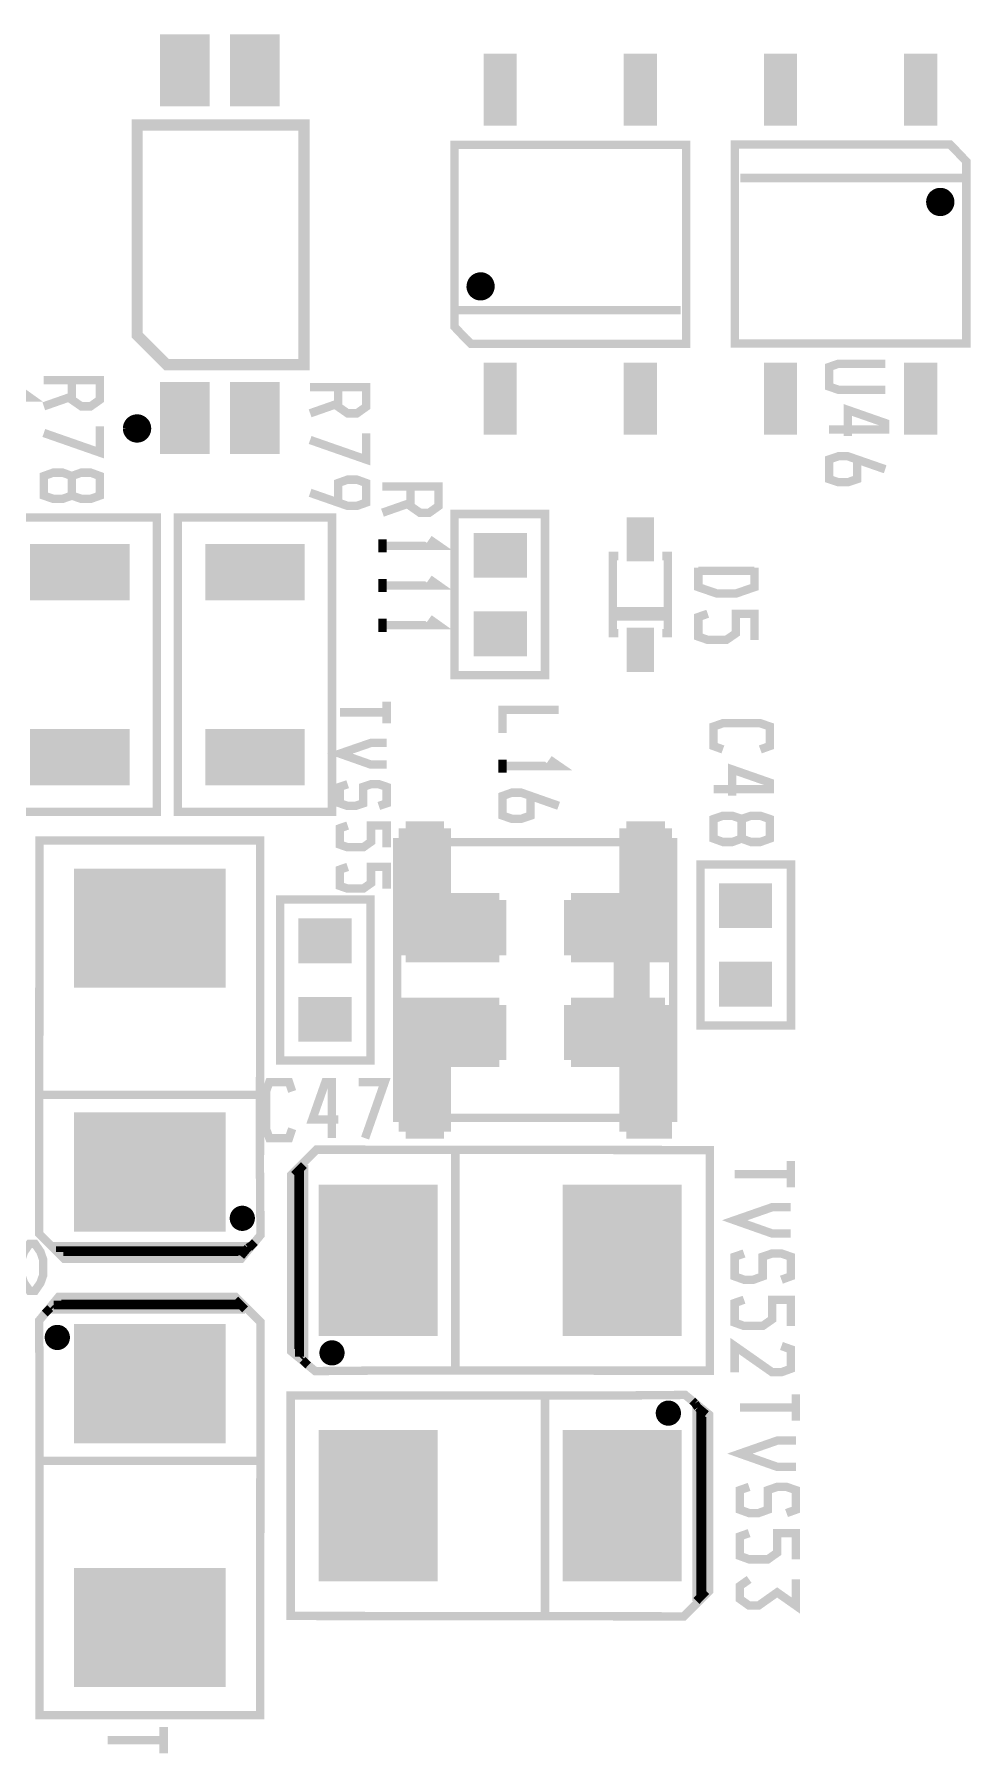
# Model space of a CAD drawing. Extents: x -8 to 204, y 99 to 321.
# Drawn here: x 155.87 to 172.83, y 251.22 to 282.44 of the extents above; entities that cross this region are included whole.
import ezdxf

# ---------------------------------------------------------------- set-up
doc = ezdxf.new("R2010")
doc.units = 0
doc.header["$MEASUREMENT"] = 0
doc.layers.get('0').update_dxf_attribs({"linetype": 'CONTINUOUS'})
doc.layers.add('22-301-0_SMT', color=8, linetype='CONTINUOUS')
doc.layers.add('22-301-0_SST', color=255, linetype='CONTINUOUS')

# ---------------------------------------------------------------- blocks, each defined once
blk = doc.blocks.new('RECTANGLE_6')
blk.add_solid([(0.4826, 0.4064), (0.4826, -0.4064), (-0.4826, 0.4064), (-0.4826, -0.4064)])
blk = doc.blocks.new('RECTANGLE_10')
blk.add_solid([(0.9017, 0.508), (0.9017, -0.508), (-0.9017, 0.508), (-0.9017, -0.508)])
blk = doc.blocks.new('RECTANGLE_15')
blk.add_solid([(1.0795, 1.3716), (1.0795, -1.3716), (-1.0795, 1.3716), (-1.0795, -1.3716)])
blk = doc.blocks.new('RECTANGLE_18')
blk.add_solid([(0.25019, 0.40005), (0.25019, -0.40005), (-0.25019, 0.40005), (-0.25019, -0.40005)])
blk = doc.blocks.new('RECTANGLE_19')
blk.add_solid([(1.3716, 1.0795), (1.3716, -1.0795), (-1.3716, 1.0795), (-1.3716, -1.0795)])
blk = doc.blocks.new('SQUARE_34')
blk.add_solid([(0.25019, 0.25019), (0.25019, -0.25019), (-0.25019, 0.25019), (-0.25019, -0.25019)])
blk = doc.blocks.new('RECTANGLE_46')
blk.add_solid([(0.29972, 0.65024), (0.29972, -0.65024), (-0.29972, 0.65024), (-0.29972, -0.65024)])
blk = doc.blocks.new('RECTANGLE_47')
blk.add_solid([(0.44958, 0.65024), (0.44958, -0.65024), (-0.44958, 0.65024), (-0.44958, -0.65024)])

msp = doc.modelspace()

# ---------------------------------------------------------------- linework, layer by layer
at = {"layer": '22-301-0_SMT', "const_width": 0.254}
for points in [[(162.592, 268.056), (162.592, 265.755)], [(163.291, 268.056), (162.592, 268.056)], [(163.291, 267.914), (162.592, 267.914)], [(162.694, 268.056), (162.694, 265.755)], [(162.922, 268.056), (162.922, 265.755)], [(163.151, 268.056), (163.151, 265.755)], [(163.291, 268.056), (163.291, 266.756)], [(167.291, 268.056), (167.291, 265.755), (165.592, 265.755)], [(166.593, 268.056), (166.593, 266.756)], [(167.291, 268.056), (166.593, 268.056)], [(167.291, 267.914), (166.593, 267.914)], [(166.608, 268.056), (166.608, 265.755)], [(166.837, 268.056), (166.837, 265.755)], [(167.065, 268.056), (167.065, 265.755)], [(163.291, 267.685), (162.592, 267.685)], [(167.291, 267.685), (166.593, 267.685)], [(163.291, 267.457), (162.592, 267.457)], [(163.291, 267.228), (162.592, 267.228)], [(167.291, 267.457), (166.593, 267.457)], [(167.291, 267.228), (166.593, 267.228)], [(163.291, 267), (162.592, 267)], [(167.291, 267), (166.593, 267)], [(163.291, 266.771), (162.592, 266.771)], [(164.291, 266.542), (162.592, 266.542)], [(164.291, 266.756), (163.291, 266.756)], [(163.38, 266.756), (163.38, 265.755)], [(163.608, 266.756), (163.608, 265.755)], [(163.837, 266.756), (163.837, 265.755)], [(164.065, 266.756), (164.065, 265.755)], [(164.291, 266.756), (164.291, 265.755)], [(165.592, 266.756), (165.592, 265.755)], [(166.593, 266.756), (165.592, 266.756)], [(167.291, 266.542), (165.592, 266.542)], [(165.694, 266.756), (165.694, 265.755)], [(165.922, 266.756), (165.922, 265.755)], [(166.151, 266.756), (166.151, 265.755)], [(166.379, 266.756), (166.379, 265.755)], [(167.291, 266.771), (166.593, 266.771)], [(164.291, 266.314), (162.592, 266.314)], [(167.291, 266.314), (165.592, 266.314)], [(164.291, 266.085), (162.592, 266.085)], [(167.291, 266.085), (165.592, 266.085)], [(164.291, 265.857), (162.592, 265.857)], [(164.291, 265.755), (162.592, 265.755)], [(167.291, 265.857), (165.592, 265.857)], [(164.291, 264.856), (162.592, 264.856), (162.592, 262.555)], [(164.291, 264.714), (162.592, 264.714)], [(162.694, 264.856), (162.694, 262.555)], [(162.922, 264.856), (162.922, 262.555)], [(163.151, 264.856), (163.151, 262.555)], [(163.38, 264.856), (163.38, 263.855)], [(163.608, 264.856), (163.608, 263.855)], [(163.837, 264.856), (163.837, 263.855)], [(164.065, 264.856), (164.065, 263.855)], [(164.291, 264.856), (164.291, 263.855)], [(165.592, 264.856), (165.592, 263.855)], [(167.291, 264.856), (165.592, 264.856)], [(167.291, 264.714), (165.592, 264.714)], [(165.694, 264.856), (165.694, 263.855)], [(165.922, 264.856), (165.922, 263.855)], [(166.151, 264.856), (166.151, 263.855)], [(166.379, 264.856), (166.379, 263.855)], [(167.291, 264.856), (167.291, 262.555), (166.593, 262.555)], [(166.608, 264.856), (166.608, 262.555)], [(166.837, 264.856), (166.837, 262.555)], [(167.065, 264.856), (167.065, 262.555)], [(164.291, 264.485), (162.592, 264.485)], [(167.291, 264.485), (165.592, 264.485)], [(164.291, 264.256), (162.592, 264.256)], [(167.291, 264.256), (165.592, 264.256)], [(164.291, 264.028), (162.592, 264.028)], [(163.291, 263.799), (162.592, 263.799)], [(163.291, 263.855), (163.291, 262.555)], [(164.291, 263.855), (163.291, 263.855)], [(167.291, 264.028), (165.592, 264.028)], [(166.593, 263.855), (165.592, 263.855)], [(166.593, 263.855), (166.593, 262.555)], [(167.291, 263.799), (166.593, 263.799)], [(163.291, 263.571), (162.592, 263.571)], [(167.291, 263.571), (166.593, 263.571)], [(163.291, 263.342), (162.592, 263.342)], [(163.291, 263.113), (162.592, 263.113)], [(167.291, 263.342), (166.593, 263.342)], [(167.291, 263.113), (166.593, 263.113)], [(163.291, 262.885), (162.592, 262.885)], [(167.291, 262.885), (166.593, 262.885)], [(163.291, 262.656), (162.592, 262.656)], [(163.291, 262.555), (162.592, 262.555)], [(167.291, 262.656), (166.593, 262.656)]]:
    msp.add_lwpolyline(points, dxfattribs=at)
at = {"layer": '22-301-0_SST'}
for points, const_width in [([(157.728, 276.99), (157.728, 280.8), (160.751, 280.8), (160.751, 276.456), (158.261, 276.456), (157.728, 276.99)], 0.201), ([(163.674, 276.936), (163.776, 276.835), (167.675, 276.835), (167.675, 280.439), (163.479, 280.439), (163.479, 277.142), (163.674, 276.936)], 0.152), ([(172.559, 280.345), (172.458, 280.446), (168.559, 280.446), (168.559, 276.842), (172.755, 276.842), (172.755, 280.139), (172.559, 280.345)], 0.152), ([(168.658, 279.839), (172.755, 279.839)], 0.152), ([(172.452, 279.463), (172.112, 279.463)], 0.152), ([(172.204, 279.568), (172.204, 279.242)], 0.152), ([(172.341, 279.575), (172.341, 279.235)], 0.152), ([(172.445, 279.326), (172.12, 279.326)], 0.152), ([(164.121, 277.934), (163.781, 277.934)], 0.152), ([(163.872, 278.036), (163.872, 277.713)], 0.152), ([(164.01, 278.044), (164.01, 277.706)], 0.152), ([(164.114, 277.797), (163.789, 277.797)], 0.152), ([(167.576, 277.442), (163.479, 277.442)], 0.152), ([(171.284, 276.001), (170.438, 276.001), (170.268, 276.06), (170.268, 276.415), (170.438, 276.474), (171.284, 276.474)], 0.152), ([(154.766, 275.862), (155.782, 275.862), (155.615, 275.981)], 0.152), ([(156.544, 276.177), (156.544, 275.821), (156.715, 275.702), (156.885, 275.702), (157.052, 275.821), (157.052, 276.177), (156.036, 276.177)], 0.152), ([(161.37, 276.05), (161.37, 275.694), (161.541, 275.575), (161.711, 275.575), (161.878, 275.694), (161.878, 276.05), (160.862, 276.05)], 0.152), ([(156.544, 275.88), (156.036, 275.702)], 0.152), ([(161.37, 275.753), (160.862, 275.575)], 0.152), ([(170.606, 275.163), (170.606, 275.636), (171.284, 275.399), (171.284, 275.28), (170.268, 275.28)], 0.152), ([(156.036, 275.219), (157.052, 274.864), (157.052, 275.339)], 0.152), ([(157.896, 275.359), (157.555, 275.359)], 0.152), ([(157.647, 275.463), (157.647, 275.138)], 0.152), ([(157.784, 275.471), (157.784, 275.13)], 0.152), ([(157.888, 275.222), (157.563, 275.222)], 0.152), ([(160.862, 275.092), (161.878, 274.737), (161.878, 275.212)], 0.152), ([(170.776, 274.739), (170.776, 274.383), (170.606, 274.325), (170.438, 274.325), (170.268, 274.383), (170.268, 274.739), (170.438, 274.797), (170.606, 274.797), (171.284, 274.561)], 0.152), ([(156.544, 274.084), (156.715, 274.025), (156.885, 274.025), (157.052, 274.084), (157.052, 274.439), (156.885, 274.5), (156.715, 274.5), (156.544, 274.439), (156.544, 274.084), (156.377, 274.025), (156.207, 274.025), (156.036, 274.084), (156.036, 274.439), (156.207, 274.5), (156.377, 274.5), (156.544, 274.439)], 0.152), ([(161.37, 273.957), (161.37, 274.312), (161.541, 274.373), (161.711, 274.373), (161.878, 274.312), (161.878, 273.957), (161.711, 273.898), (161.541, 273.898), (160.862, 274.135)], 0.152), ([(162.681, 274.249), (162.681, 273.893), (162.851, 273.774), (163.021, 273.774), (163.189, 273.893), (163.189, 274.249), (162.173, 274.249)], 0.152), ([(162.681, 273.952), (162.173, 273.774)], 0.152), ([(158.084, 268.354), (155.29, 268.354), (155.29, 273.688), (158.084, 273.688), (158.084, 268.354)], 0.152), ([(161.259, 268.354), (158.465, 268.354), (158.465, 273.688), (161.259, 273.688), (161.259, 268.354)], 0.152), ([(163.481, 273.751), (163.481, 270.83), (165.119, 270.83), (165.119, 273.751), (163.481, 273.751)], 0.152), ([(162.173, 273.055), (162.173, 273.291)], 0.152), ([(162.173, 273.174), (163.189, 273.174), (163.021, 273.291)], 0.152), ([(166.448, 272.989), (166.346, 272.989), (166.346, 271.592), (166.448, 271.592)], 0.152), ([(167.245, 271.592), (167.347, 271.592), (167.347, 272.989), (167.245, 272.989)], 0.152), ([(162.173, 272.336), (162.173, 272.572)], 0.152), ([(162.173, 272.453), (163.189, 272.453), (163.021, 272.572)], 0.152), ([(167.898, 272.781), (167.898, 272.425), (168.239, 272.308), (168.576, 272.308), (168.914, 272.425), (168.914, 272.781)], 0.152), ([(167.898, 272.722), (168.914, 272.722)], 0.152), ([(166.346, 271.892), (166.346, 271.991), (167.347, 271.991), (167.347, 271.892), (166.346, 271.892)], 0.152), ([(168.068, 271.943), (167.898, 271.884), (167.898, 271.529), (168.068, 271.47), (168.406, 271.47), (168.576, 271.587), (168.576, 271.943), (168.914, 271.943), (168.914, 271.47)], 0.152), ([(162.173, 271.615), (162.173, 271.854)], 0.152), ([(162.173, 271.734), (163.189, 271.734), (163.021, 271.854)], 0.152), ([(162.249, 269.959), (162.249, 270.352)], 0.152), ([(161.401, 270.157), (162.249, 270.157)], 0.152), ([(164.35, 269.784), (164.35, 270.2), (165.366, 270.2)], 0.152), ([(168.343, 269.484), (168.175, 269.545), (168.175, 269.9), (168.343, 269.959), (169.021, 269.959), (169.191, 269.9), (169.191, 269.545), (169.021, 269.484)], 0.152), ([(162.249, 269.209), (161.965, 269.209), (161.401, 269.408), (161.965, 269.603), (162.249, 269.603)], 0.152), ([(164.35, 269.065), (164.35, 269.301)], 0.152), ([(164.35, 269.184), (165.366, 269.184), (165.196, 269.301)], 0.152), ([(168.513, 268.646), (168.513, 269.121), (169.191, 268.884), (169.191, 268.765), (168.175, 268.765)], 0.152), ([(162.107, 268.46), (162.249, 268.508), (162.249, 268.806), (162.107, 268.854), (161.965, 268.854), (161.825, 268.806), (161.825, 268.508), (161.683, 268.46), (161.543, 268.46), (161.401, 268.508), (161.401, 268.806), (161.543, 268.854)], 0.152), ([(164.858, 268.641), (164.858, 268.285), (164.688, 268.227), (164.518, 268.227), (164.35, 268.285), (164.35, 268.641), (164.518, 268.701), (164.688, 268.701), (165.366, 268.463)], 0.152), ([(168.683, 267.868), (168.851, 267.807), (169.021, 267.807), (169.191, 267.868), (169.191, 268.224), (169.021, 268.282), (168.851, 268.282), (168.683, 268.224), (168.683, 267.868), (168.513, 267.807), (168.343, 267.807), (168.175, 267.868), (168.175, 268.224), (168.343, 268.282), (168.513, 268.282), (168.683, 268.224)], 0.152), ([(159.953, 261.841), (159.956, 266.195), (159.956, 267.833), (155.958, 267.833), (155.95, 260.708), (156.407, 260.251), (159.608, 260.251), (159.963, 260.683), (159.953, 261.841)], 0.152), ([(161.543, 268.105), (161.401, 268.056), (161.401, 267.759), (161.543, 267.711), (161.825, 267.711), (161.965, 267.81), (161.965, 268.105), (162.249, 268.105), (162.249, 267.711)], 0.152), ([(167.441, 267.805), (162.442, 267.805), (162.442, 262.806), (167.441, 262.806), (167.441, 267.805)], 0.152), ([(161.543, 267.355), (161.401, 267.307), (161.401, 267.01), (161.543, 266.962), (161.825, 266.962), (161.965, 267.061), (161.965, 267.355), (162.249, 267.355), (162.249, 266.962)], 0.152), ([(169.577, 264.48), (169.577, 267.401), (167.939, 267.401), (167.939, 264.48), (169.577, 264.48)], 0.152), ([(161.957, 263.845), (161.957, 266.766), (160.319, 266.766), (160.319, 263.845), (161.957, 263.845)], 0.152), ([(166.941, 266.804), (166.44, 266.804), (166.44, 263.804)], 0.152), ([(166.941, 266.786), (166.44, 266.786)], 0.152), ([(166.941, 266.649), (166.44, 266.649)], 0.152), ([(166.542, 266.804), (166.542, 263.804)], 0.152), ([(166.679, 266.804), (166.679, 263.804)], 0.152), ([(166.816, 266.804), (166.816, 263.804)], 0.152), ([(166.941, 266.804), (166.941, 263.804)], 0.152), ([(166.941, 266.512), (166.44, 266.512)], 0.152), ([(166.941, 266.375), (166.44, 266.375)], 0.152), ([(166.941, 266.238), (166.44, 266.238)], 0.152), ([(166.941, 266.101), (166.44, 266.101)], 0.152), ([(166.941, 265.963), (166.44, 265.963)], 0.152), ([(166.941, 265.826), (166.44, 265.826)], 0.152), ([(166.941, 265.689), (166.44, 265.689)], 0.152), ([(166.941, 265.552), (166.44, 265.552)], 0.152), ([(166.941, 265.415), (166.44, 265.415)], 0.152), ([(166.941, 265.278), (166.44, 265.278)], 0.152), ([(166.941, 265.14), (166.44, 265.14)], 0.152), ([(166.941, 265.003), (166.44, 265.003)], 0.152), ([(166.941, 264.866), (166.44, 264.866)], 0.152), ([(166.941, 264.729), (166.44, 264.729)], 0.152), ([(166.941, 264.592), (166.44, 264.592)], 0.152), ([(166.941, 264.455), (166.44, 264.455)], 0.152), ([(166.941, 264.317), (166.44, 264.317)], 0.152), ([(166.941, 264.18), (166.44, 264.18)], 0.152), ([(166.941, 264.043), (166.44, 264.043)], 0.152), ([(166.941, 263.906), (166.44, 263.906)], 0.152), ([(166.941, 263.804), (166.44, 263.804)], 0.152), ([(160.537, 262.611), (160.479, 262.44), (160.123, 262.44), (160.062, 262.611), (160.062, 263.286), (160.123, 263.456), (160.479, 263.456), (160.537, 263.286)], 0.152), ([(161.376, 262.778), (160.901, 262.778), (161.139, 263.456), (161.256, 263.456), (161.256, 262.44)], 0.152), ([(161.858, 262.44), (162.214, 263.456), (161.739, 263.456)], 0.152), ([(159.912, 263.223), (155.975, 263.223)], 0.152), ([(162.112, 258.229), (166.466, 258.227), (168.104, 258.227), (168.104, 262.224), (160.979, 262.232), (160.522, 261.775), (160.522, 258.575), (160.954, 258.219), (162.112, 258.229)], 0.152), ([(160.751, 261.953), (160.573, 261.775)], 0.152), ([(160.751, 261.953), (160.751, 258.448)], 0.152), ([(163.494, 258.27), (163.494, 262.207)], 0.152), ([(169.572, 261.551), (169.572, 262.026)], 0.152), ([(160.573, 261.775), (160.573, 258.575), (160.725, 258.448), (160.776, 258.371), (160.827, 258.321)], 0.152), ([(160.751, 261.714), (160.573, 261.714)], 0.152), ([(160.751, 261.851), (160.649, 261.851)], 0.152), ([(160.674, 261.877), (160.674, 258.491)], 0.152), ([(168.556, 261.79), (169.572, 261.79)], 0.152), ([(160.751, 261.577), (160.573, 261.577)], 0.152), ([(160.751, 261.44), (160.573, 261.44)], 0.152), ([(160.751, 261.302), (160.573, 261.302)], 0.152), ([(159.758, 261.074), (159.506, 261.074)], 0.152), ([(159.582, 261.13), (159.582, 260.843)], 0.152), ([(159.719, 261.112), (159.719, 260.861)], 0.152), ([(160.751, 261.165), (160.573, 261.165)], 0.152), ([(160.751, 261.028), (160.573, 261.028)], 0.152), ([(169.572, 260.713), (169.234, 260.713), (168.556, 260.952), (169.234, 261.188), (169.572, 261.188)], 0.152), ([(159.775, 260.937), (159.488, 260.937)], 0.152), ([(160.751, 260.891), (160.573, 260.891)], 0.152), ([(160.751, 260.754), (160.573, 260.754)], 0.152), ([(155.777, 259.674), (155.678, 259.817), (155.63, 259.956), (155.63, 260.238), (155.678, 260.38), (155.777, 260.523), (155.876, 260.523), (155.975, 260.38), (156.024, 260.238), (156.024, 259.956), (155.975, 259.817), (155.876, 259.674), (155.777, 259.674)], 0.152), ([(159.735, 260.48), (156.229, 260.48), (156.407, 260.302)], 0.152), ([(159.692, 260.403), (156.306, 260.403)], 0.152), ([(156.331, 260.48), (156.331, 260.378)], 0.152), ([(156.468, 260.48), (156.468, 260.302)], 0.152), ([(156.605, 260.48), (156.605, 260.302)], 0.152), ([(156.743, 260.48), (156.743, 260.302)], 0.152), ([(156.88, 260.48), (156.88, 260.302)], 0.152), ([(157.017, 260.48), (157.017, 260.302)], 0.152), ([(157.154, 260.48), (157.154, 260.302)], 0.152), ([(157.291, 260.48), (157.291, 260.302)], 0.152), ([(157.428, 260.48), (157.428, 260.302)], 0.152), ([(157.566, 260.48), (157.566, 260.302)], 0.152), ([(157.703, 260.48), (157.703, 260.302)], 0.152), ([(157.84, 260.48), (157.84, 260.302)], 0.152), ([(157.977, 260.48), (157.977, 260.302)], 0.152), ([(158.114, 260.48), (158.114, 260.302)], 0.152), ([(158.251, 260.48), (158.251, 260.302)], 0.152), ([(158.388, 260.48), (158.388, 260.302)], 0.152), ([(158.526, 260.48), (158.526, 260.302)], 0.152), ([(158.663, 260.48), (158.663, 260.302)], 0.152), ([(158.8, 260.48), (158.8, 260.302)], 0.152), ([(158.937, 260.48), (158.937, 260.302)], 0.152), ([(159.074, 260.48), (159.074, 260.302)], 0.152), ([(159.211, 260.48), (159.211, 260.302)], 0.152), ([(159.349, 260.48), (159.349, 260.302)], 0.152), ([(159.486, 260.48), (159.486, 260.302)], 0.152), ([(159.735, 260.454), (159.608, 260.302)], 0.152), ([(159.623, 260.48), (159.623, 260.319)], 0.152), ([(159.811, 260.505), (159.735, 260.454)], 0.152), ([(159.735, 260.48), (159.76, 260.454)], 0.152), ([(159.862, 260.556), (159.76, 260.454)], 0.152), ([(159.862, 260.556), (159.811, 260.505)], 0.152), ([(160.751, 260.617), (160.573, 260.617)], 0.152), ([(160.751, 260.48), (160.573, 260.48)], 0.152), ([(160.751, 260.342), (160.573, 260.342)], 0.152), ([(169.404, 259.875), (169.572, 259.936), (169.572, 260.292), (169.404, 260.35), (169.234, 260.35), (169.064, 260.292), (169.064, 259.936), (168.896, 259.875), (168.726, 259.875), (168.556, 259.936), (168.556, 260.292), (168.726, 260.35)], 0.152), ([(159.608, 260.302), (156.407, 260.302)], 0.152), ([(160.751, 260.205), (160.573, 260.205)], 0.152), ([(160.751, 260.068), (160.573, 260.068)], 0.152), ([(160.751, 259.931), (160.573, 259.931)], 0.152), ([(160.751, 259.794), (160.573, 259.794)], 0.152), ([(155.96, 257.975), (155.958, 253.622), (155.958, 251.983), (159.956, 251.983), (159.963, 259.108), (159.506, 259.565), (156.306, 259.565), (155.95, 259.133), (155.96, 257.975)], 0.152), ([(159.506, 259.514), (156.306, 259.514), (156.179, 259.362), (156.102, 259.311), (156.052, 259.26)], 0.152), ([(156.29, 259.497), (156.29, 259.337)], 0.152), ([(159.521, 259.499), (156.293, 259.499)], 0.152), ([(156.428, 259.514), (156.428, 259.337)], 0.152), ([(156.565, 259.514), (156.565, 259.337)], 0.152), ([(156.702, 259.514), (156.702, 259.337)], 0.152), ([(156.839, 259.514), (156.839, 259.337)], 0.152), ([(156.976, 259.514), (156.976, 259.337)], 0.152), ([(157.113, 259.514), (157.113, 259.337)], 0.152), ([(157.251, 259.514), (157.251, 259.337)], 0.152), ([(157.388, 259.514), (157.388, 259.337)], 0.152), ([(157.525, 259.514), (157.525, 259.337)], 0.152), ([(157.662, 259.514), (157.662, 259.337)], 0.152), ([(157.799, 259.514), (157.799, 259.337)], 0.152), ([(157.936, 259.514), (157.936, 259.337)], 0.152), ([(158.074, 259.514), (158.074, 259.337)], 0.152), ([(158.211, 259.514), (158.211, 259.337)], 0.152), ([(158.348, 259.514), (158.348, 259.337)], 0.152), ([(158.485, 259.514), (158.485, 259.337)], 0.152), ([(158.622, 259.514), (158.622, 259.337)], 0.152), ([(158.759, 259.514), (158.759, 259.337)], 0.152), ([(158.896, 259.514), (158.896, 259.337)], 0.152), ([(159.034, 259.514), (159.034, 259.337)], 0.152), ([(159.171, 259.514), (159.171, 259.337)], 0.152), ([(159.308, 259.514), (159.308, 259.337)], 0.152), ([(159.445, 259.514), (159.445, 259.337)], 0.152), ([(159.506, 259.514), (159.684, 259.337)], 0.152), ([(159.582, 259.438), (159.582, 259.337)], 0.152), ([(160.751, 259.657), (160.573, 259.657)], 0.152), ([(160.751, 259.519), (160.573, 259.519)], 0.152), ([(168.726, 259.512), (168.556, 259.453), (168.556, 259.098), (168.726, 259.037), (169.064, 259.037), (169.234, 259.156), (169.234, 259.512), (169.572, 259.512), (169.572, 259.037)], 0.152), ([(156.153, 259.362), (156.052, 259.26)], 0.152), ([(156.153, 259.362), (156.179, 259.337)], 0.152), ([(159.658, 259.362), (156.179, 259.362)], 0.152), ([(159.684, 259.337), (156.179, 259.337)], 0.152), ([(160.751, 259.382), (160.573, 259.382)], 0.152), ([(160.751, 259.245), (160.573, 259.245)], 0.152), ([(160.751, 259.108), (160.573, 259.108)], 0.152), ([(156.423, 258.778), (156.136, 258.778)], 0.152), ([(156.405, 258.915), (156.153, 258.915)], 0.152), ([(156.229, 258.971), (156.229, 258.684)], 0.152), ([(156.367, 258.953), (156.367, 258.702)], 0.152), ([(160.751, 258.971), (160.573, 258.971)], 0.152), ([(160.751, 258.834), (160.573, 258.834)], 0.152), ([(160.751, 258.696), (160.573, 258.696)], 0.152), ([(160.751, 258.559), (160.591, 258.559)], 0.152), ([(161.401, 258.498), (161.114, 258.498)], 0.152), ([(161.383, 258.635), (161.132, 258.635)], 0.152), ([(161.208, 258.691), (161.208, 258.404)], 0.152), ([(161.345, 258.674), (161.345, 258.422)], 0.152), ([(168.556, 258.199), (168.556, 258.674), (169.234, 258.199), (169.404, 258.199), (169.572, 258.26), (169.572, 258.615), (169.404, 258.674)], 0.152), ([(160.751, 258.448), (160.725, 258.422)], 0.152), ([(160.725, 258.422), (160.827, 258.321)], 0.152), ([(166.501, 257.777), (162.148, 257.779), (160.509, 257.779), (160.509, 253.782), (167.634, 253.774), (168.091, 254.231), (168.091, 257.432), (167.659, 257.787), (166.501, 257.777)], 0.152), ([(165.119, 257.736), (165.119, 253.799)], 0.152), ([(167.479, 257.543), (167.228, 257.543)], 0.152), ([(167.304, 257.599), (167.304, 257.312)], 0.152), ([(167.441, 257.581), (167.441, 257.33)], 0.152), ([(167.786, 257.686), (167.837, 257.635)], 0.152), ([(167.786, 257.686), (167.888, 257.584), (167.863, 257.559), (167.863, 254.053)], 0.152), ([(167.837, 257.635), (167.888, 257.559)], 0.152), ([(167.888, 257.559), (168.04, 257.432)], 0.152), ([(167.888, 257.559), (167.888, 254.079)], 0.152), ([(168.65, 257.561), (169.666, 257.561)], 0.152), ([(169.666, 257.322), (169.666, 257.797)], 0.152), ([(167.497, 257.406), (167.21, 257.406)], 0.152), ([(168.023, 257.447), (167.863, 257.447)], 0.152), ([(168.04, 257.31), (167.863, 257.31)], 0.152), ([(168.025, 257.444), (168.025, 254.216)], 0.152), ([(168.04, 257.432), (168.04, 254.231)], 0.152), ([(168.04, 257.172), (167.863, 257.172)], 0.152), ([(168.04, 257.035), (167.863, 257.035)], 0.152), ([(169.666, 256.484), (169.326, 256.484), (168.65, 256.723), (169.326, 256.959), (169.666, 256.959)], 0.152), ([(156.001, 256.593), (159.938, 256.593)], 0.152), ([(168.04, 256.898), (167.863, 256.898)], 0.152), ([(168.04, 256.761), (167.863, 256.761)], 0.152), ([(168.04, 256.624), (167.863, 256.624)], 0.152), ([(168.04, 256.487), (167.863, 256.487)], 0.152), ([(168.04, 256.349), (167.863, 256.349)], 0.152), ([(168.04, 256.212), (167.863, 256.212)], 0.152), ([(168.04, 256.075), (167.863, 256.075)], 0.152), ([(169.496, 255.646), (169.666, 255.707), (169.666, 256.062), (169.496, 256.121), (169.326, 256.121), (169.158, 256.062), (169.158, 255.707), (168.988, 255.646), (168.818, 255.646), (168.65, 255.707), (168.65, 256.062), (168.818, 256.121)], 0.152), ([(168.04, 255.938), (167.863, 255.938)], 0.152), ([(168.04, 255.801), (167.863, 255.801)], 0.152), ([(168.04, 255.664), (167.863, 255.664)], 0.152), ([(168.04, 255.527), (167.863, 255.527)], 0.152), ([(168.04, 255.389), (167.863, 255.389)], 0.152), ([(168.04, 255.252), (167.863, 255.252)], 0.152), ([(168.04, 255.115), (167.863, 255.115)], 0.152), ([(168.818, 255.283), (168.65, 255.224), (168.65, 254.869), (168.818, 254.808), (169.158, 254.808), (169.326, 254.927), (169.326, 255.283), (169.666, 255.283), (169.666, 254.808)], 0.152), ([(168.04, 254.978), (167.863, 254.978)], 0.152), ([(168.04, 254.841), (167.863, 254.841)], 0.152), ([(168.04, 254.704), (167.863, 254.704)], 0.152), ([(168.04, 254.566), (167.863, 254.566)], 0.152), ([(168.04, 254.429), (167.863, 254.429)], 0.152), ([(168.818, 254.444), (168.65, 254.325), (168.65, 254.089), (168.818, 253.969), (168.988, 253.969), (169.326, 254.208), (169.666, 253.969), (169.666, 254.444)], 0.152), ([(168.04, 254.292), (167.863, 254.292)], 0.152), ([(168.04, 254.231), (167.863, 254.053)], 0.152), ([(167.964, 254.155), (167.863, 254.155)], 0.152), ([(158.208, 251.292), (158.208, 251.767)], 0.152), ([(157.192, 251.529), (158.208, 251.529)], 0.152)]:
    msp.add_lwpolyline(points, dxfattribs=dict(at, const_width=const_width))
at = {"layer": '22-301-0_SST', "const_width": 0.152}
for points in [[(172.282, 279.585, 0.414214), (172.102, 279.405)], [(172.102, 279.405, 0.414214), (172.282, 279.225)], [(172.463, 279.405, 0.414214), (172.282, 279.585)], [(172.282, 279.225, 0.414214), (172.463, 279.405)], [(163.771, 277.876, 0.414214), (163.951, 277.696)], [(163.951, 278.054, 0.414214), (163.773, 277.876)], [(164.131, 277.876, 0.414214), (163.951, 278.056)], [(163.951, 277.696, 0.414214), (164.131, 277.876)], [(157.726, 275.481, 0.414214), (157.545, 275.3)], [(157.906, 275.3, 0.414214), (157.726, 275.481)], [(157.545, 275.3, 0.414214), (157.726, 275.12)], [(157.726, 275.12, 0.414214), (157.906, 275.3)], [(159.633, 261.14, 0.414214), (159.481, 260.988)], [(159.481, 260.988, 0.414214), (159.633, 260.835)], [(159.785, 260.988, 0.414214), (159.633, 261.14)], [(159.633, 260.835, 0.414214), (159.785, 260.988)], [(156.28, 258.981, 0.414214), (156.128, 258.829)], [(156.128, 258.829, 0.414214), (156.28, 258.676)], [(156.433, 258.829, 0.414214), (156.28, 258.981)], [(156.28, 258.676, 0.414214), (156.433, 258.829)], [(161.259, 258.702, 0.414214), (161.106, 258.549)], [(161.106, 258.549, 0.414214), (161.259, 258.397)], [(161.411, 258.549, 0.414214), (161.259, 258.702)], [(161.259, 258.397, 0.414214), (161.411, 258.549)], [(167.355, 257.609, 0.414214), (167.202, 257.457)], [(167.507, 257.457, 0.414214), (167.355, 257.609)], [(167.202, 257.457, 0.414214), (167.355, 257.305)], [(167.355, 257.305, 0.414214), (167.507, 257.457)]]:
    msp.add_lwpolyline(points, format="xyb", dxfattribs=at)

# ---------------------------------------------------------------- block references
at = {"layer": '22-301-0_SMT'}
for name, p in [('RECTANGLE_47', (158.592, 281.79)), ('RECTANGLE_47', (159.862, 281.79)), ('RECTANGLE_46', (164.307, 281.44)), ('RECTANGLE_46', (166.847, 281.44)), ('RECTANGLE_46', (169.387, 281.44)), ('RECTANGLE_46', (171.927, 281.44)), ('RECTANGLE_46', (164.307, 275.841)), ('RECTANGLE_46', (166.847, 275.841)), ('RECTANGLE_46', (169.387, 275.841)), ('RECTANGLE_46', (171.927, 275.841)), ('RECTANGLE_47', (158.592, 275.491)), ('RECTANGLE_47', (159.862, 275.491)), ('RECTANGLE_18', (166.847, 273.291)), ('RECTANGLE_6', (164.307, 273.002)), ('RECTANGLE_10', (156.687, 272.697)), ('RECTANGLE_10', (159.862, 272.697)), ('RECTANGLE_6', (164.307, 271.579)), ('RECTANGLE_18', (166.847, 271.29)), ('RECTANGLE_10', (156.687, 269.344)), ('RECTANGLE_10', (159.862, 269.344)), ('RECTANGLE_19', (157.957, 266.245)), ('RECTANGLE_6', (168.752, 266.652)), ('RECTANGLE_6', (161.132, 266.017)), ('SQUARE_34', (162.943, 266.255)), ('SQUARE_34', (166.941, 266.255)), ('RECTANGLE_6', (168.752, 265.229)), ('RECTANGLE_6', (161.132, 264.594)), ('SQUARE_34', (162.943, 264.356)), ('SQUARE_34', (166.941, 264.356)), ('RECTANGLE_19', (157.957, 261.826)), ('RECTANGLE_15', (162.097, 260.226)), ('RECTANGLE_15', (166.516, 260.226)), ('RECTANGLE_19', (157.957, 257.99)), ('RECTANGLE_15', (162.097, 255.781)), ('RECTANGLE_15', (166.516, 255.781)), ('RECTANGLE_19', (157.957, 253.571))]:
    msp.add_blockref(name, p, dxfattribs=at)

doc.saveas('drawing.dxf')
